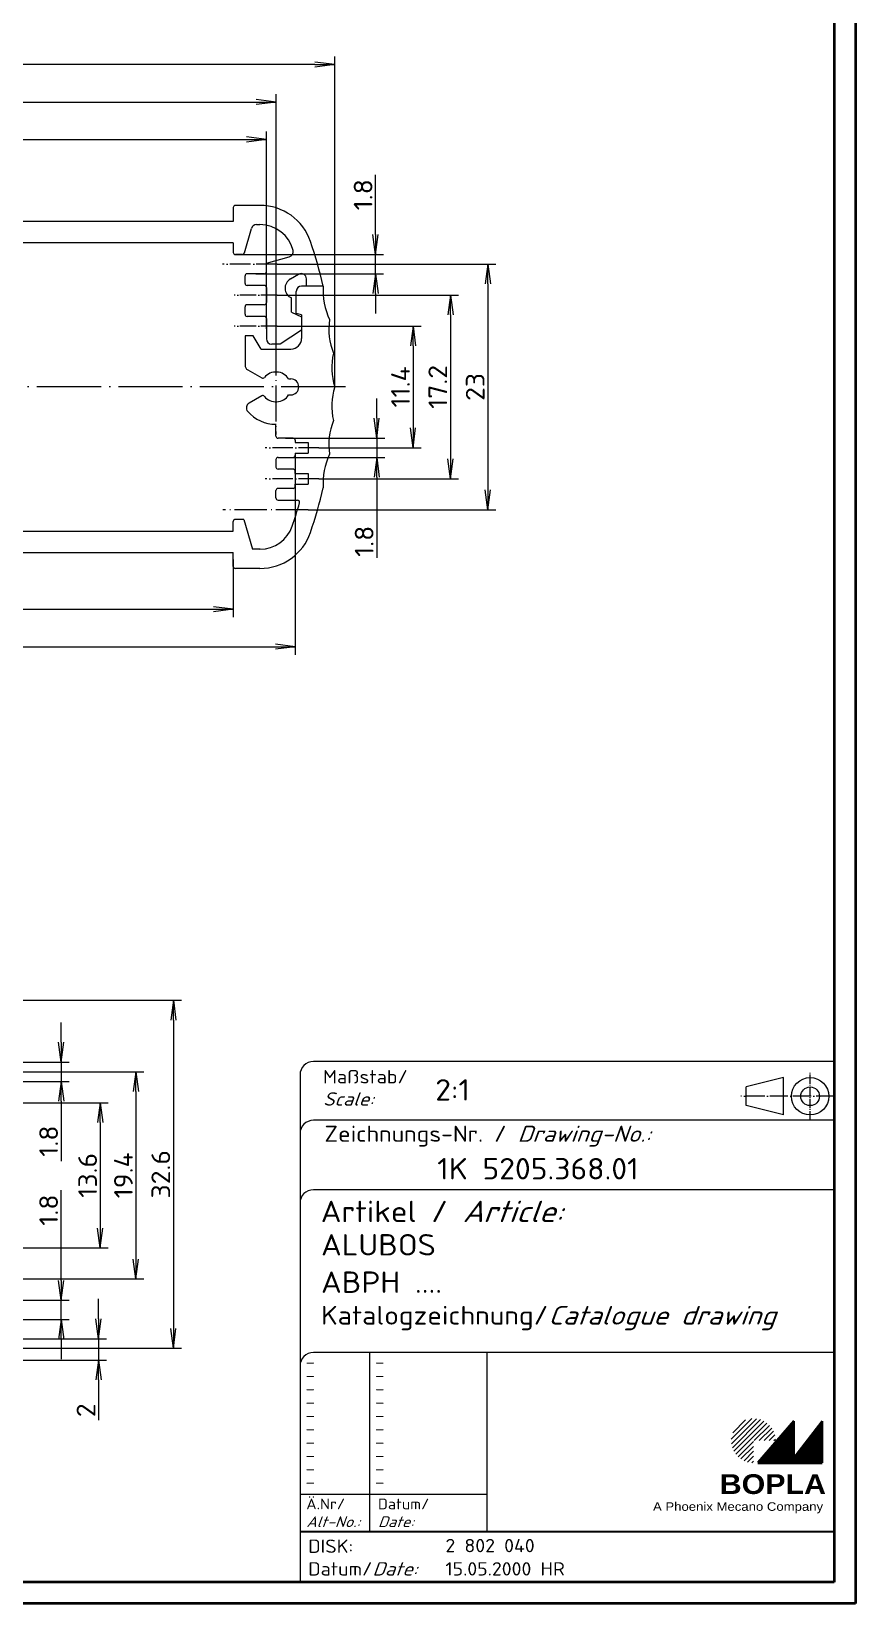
# Model space of a CAD drawing. Extents: x 1 to 840, y 1 to 593.
# Drawn here: x 685.7 to 840, y 1 to 295.4 of the extents above; entities that cross this region are included whole.
import ezdxf

# ---------------------------------------------------------------- set-up
doc = ezdxf.new("R2010")
doc.units = 0
doc.header["$LTSCALE"] = 0.5
doc.header["$MEASUREMENT"] = 0
doc.linetypes.add('ACAD_ISO04W100', pattern=[30.5, 24, -3, 0.5, -3])
doc.layers.get('0').update_dxf_attribs({"linetype": 'CONTINUOUS'})
doc.styles.get("Standard").update_dxf_attribs({"font": 'ISOCP.shx', "width": 1.2})
doc.dimstyles.new('PHOENIX', dxfattribs={"dimtxt": 3.5, "dimasz": 3.72, "dimexe": 1.5, "dimexo": 0, "dimgap": 0.7, "dimtad": 1, "dimdsep": 46, "dimtxsty": 'STANDARD', "dimblk1": '_OPEN15', "dimblk2": '_OPEN15', "dimsah": 1, "dimcen": 0, "dimclrd": 1, "dimclre": 1, "dimclrt": 5, "dimadec": 0, "dimazin": 0, "dimtfac": 0.666667, "dimtmove": 0, "dimatfit": 0, "dimldrblk": '_OPEN15', "dimfxl": 1, "dimtolj": 1, "dimarcsym": 0})

# ---------------------------------------------------------------- blocks, each defined once
blk = doc.blocks.new('_OPEN15', base_point=(1, 0))
at = {"color": 0, "linetype": 'ByBlock'}
for p, q in [((1, 0), (0, 0.132)), ((0, 0), (1, 0)), ((1, 0), (0, -0.132))]:
    blk.add_line(p, q, dxfattribs=at)
blk = doc.blocks.new('*D9')
at = {"color": 1, "linetype": 'Continuous', "lineweight": -2}
for p, q in [((466.5, 228.85), (466.5, 290.7)), ((738.78, 289.2), (470.22, 289.2)), ((742.5, 228.85), (742.5, 290.7))]:
    blk.add_line(p, q, dxfattribs=at)
at = {"color": 1, "linetype": 'Continuous', "lineweight": -2, "xscale": 3.72, "yscale": 3.72, "zscale": 3.72, "rotation": 180}
blk.add_blockref('_OPEN15', (466.5, 289.2), dxfattribs=at)
at = {"color": 1, "linetype": 'Continuous', "lineweight": -2, "xscale": 3.72, "yscale": 3.72, "zscale": 3.72}
blk.add_blockref('_OPEN15', (742.5, 289.2), dxfattribs=at)
at = {"color": 5, "linetype": 'Continuous', "insert": (604.5, 291.55), "char_height": 3.5, "attachment_point": 5}
blk.add_mtext('\\A1;138', dxfattribs=at)
blk = doc.blocks.new('*D10')
at = {"color": 1, "linetype": 'Continuous', "lineweight": -2}
for p, q in [((479.3, 239.75), (479.3, 276.7)), ((483.02, 275.2), (725.98, 275.2)), ((729.7, 239.75), (729.7, 276.7))]:
    blk.add_line(p, q, dxfattribs=at)
at = {"color": 1, "linetype": 'Continuous', "lineweight": -2, "xscale": 3.72, "yscale": 3.72, "zscale": 3.72, "rotation": 180}
blk.add_blockref('_OPEN15', (479.3, 275.2), dxfattribs=at)
at = {"color": 1, "linetype": 'Continuous', "lineweight": -2, "xscale": 3.72, "yscale": 3.72, "zscale": 3.72}
blk.add_blockref('_OPEN15', (729.7, 275.2), dxfattribs=at)
at = {"color": 5, "linetype": 'Continuous', "insert": (604.5, 277.55), "char_height": 3.5, "attachment_point": 5}
blk.add_mtext('\\A1;125.2', dxfattribs=at)
blk = doc.blocks.new('*D11')
at = {"color": 1, "linetype": 'Continuous', "lineweight": -2}
for p, q in [((477.5, 237.75), (477.5, 283.7)), ((731.5, 237.75), (731.5, 283.7)), ((481.22, 282.2), (727.78, 282.2))]:
    blk.add_line(p, q, dxfattribs=at)
at = {"color": 1, "linetype": 'Continuous', "lineweight": -2, "xscale": 3.72, "yscale": 3.72, "zscale": 3.72, "rotation": 180}
blk.add_blockref('_OPEN15', (477.5, 282.2), dxfattribs=at)
at = {"color": 1, "linetype": 'Continuous', "lineweight": -2, "xscale": 3.72, "yscale": 3.72, "zscale": 3.72}
blk.add_blockref('_OPEN15', (731.5, 282.2), dxfattribs=at)
at = {"color": 5, "linetype": 'Continuous', "insert": (604.5, 284.55), "char_height": 3.5, "attachment_point": 5}
blk.add_mtext('\\A1;127', dxfattribs=at)
blk = doc.blocks.new('*D12')
at = {"color": 1, "linetype": 'Continuous', "lineweight": -2}
for p, q in [((485.5, 195.25), (485.5, 185.7)), ((723.5, 196.55), (723.5, 185.7)), ((489.22, 187.2), (719.78, 187.2))]:
    blk.add_line(p, q, dxfattribs=at)
at = {"color": 1, "linetype": 'Continuous', "lineweight": -2, "xscale": 3.72, "yscale": 3.72, "zscale": 3.72, "rotation": 180}
blk.add_blockref('_OPEN15', (485.5, 187.2), dxfattribs=at)
at = {"color": 1, "linetype": 'Continuous', "lineweight": -2, "xscale": 3.72, "yscale": 3.72, "zscale": 3.72}
blk.add_blockref('_OPEN15', (723.5, 187.2), dxfattribs=at)
at = {"color": 5, "linetype": 'Continuous', "insert": (604.5, 189.55), "char_height": 3.5, "attachment_point": 5}
blk.add_mtext('\\A1;119', dxfattribs=at)
blk = doc.blocks.new('*D13')
at = {"color": 1, "linetype": 'Continuous', "lineweight": -2}
for p, q in [((473.9, 216.45), (473.9, 178.7)), ((735.1, 216.45), (735.1, 178.7)), ((477.62, 180.2), (731.38, 180.2))]:
    blk.add_line(p, q, dxfattribs=at)
at = {"color": 1, "linetype": 'Continuous', "lineweight": -2, "xscale": 3.72, "yscale": 3.72, "zscale": 3.72, "rotation": 180}
blk.add_blockref('_OPEN15', (473.9, 180.2), dxfattribs=at)
at = {"color": 1, "linetype": 'Continuous', "lineweight": -2, "xscale": 3.72, "yscale": 3.72, "zscale": 3.72}
blk.add_blockref('_OPEN15', (735.1, 180.2), dxfattribs=at)
at = {"color": 5, "linetype": 'Continuous', "insert": (604.5, 182.55), "char_height": 3.5, "attachment_point": 5}
blk.add_mtext('\\A1;130.6', dxfattribs=at)
blk = doc.blocks.new('*D14')
at = {"color": 1, "linetype": 'Continuous', "lineweight": -2}
for p, q in [((731.7, 251.85), (772.65, 251.85)), ((771.15, 248.13), (771.15, 209.57)), ((737.54, 205.85), (772.65, 205.85))]:
    blk.add_line(p, q, dxfattribs=at)
at = {"color": 1, "linetype": 'Continuous', "lineweight": -2, "xscale": 3.72, "yscale": 3.72, "zscale": 3.72}
for p, rotation in [((771.15, 251.85), 90), ((771.15, 205.85), 270)]:
    blk.add_blockref('_OPEN15', p, dxfattribs=dict(at, rotation=rotation))
at = {"color": 5, "linetype": 'Continuous', "insert": (768.79, 228.85), "char_height": 3.5, "attachment_point": 5, "rotation": 90}
blk.add_mtext('\\A1;23', dxfattribs=at)
blk = doc.blocks.new('*D15')
at = {"color": 1, "linetype": 'Continuous', "lineweight": -2}
for p, q in [((731.7, 246.05), (765.65, 246.05)), ((764.15, 242.33), (764.15, 215.37)), ((739.5, 211.65), (765.65, 211.65))]:
    blk.add_line(p, q, dxfattribs=at)
at = {"color": 1, "linetype": 'Continuous', "lineweight": -2, "xscale": 3.72, "yscale": 3.72, "zscale": 3.72}
for p, rotation in [((764.15, 246.05), 90), ((764.15, 211.65), 270)]:
    blk.add_blockref('_OPEN15', p, dxfattribs=dict(at, rotation=rotation))
at = {"color": 5, "linetype": 'Continuous', "insert": (761.79, 228.85), "char_height": 3.5, "attachment_point": 5, "rotation": 90}
blk.add_mtext('\\A1;17.2', dxfattribs=at)
blk = doc.blocks.new('*D16')
at = {"color": 1, "linetype": 'Continuous', "lineweight": -2}
for p, q in [((731.7, 240.25), (758.65, 240.25)), ((757.15, 236.53), (757.15, 221.17)), ((739.5, 217.45), (758.65, 217.45))]:
    blk.add_line(p, q, dxfattribs=at)
at = {"color": 1, "linetype": 'Continuous', "lineweight": -2, "xscale": 3.72, "yscale": 3.72, "zscale": 3.72}
for p, rotation in [((757.15, 240.25), 90), ((757.15, 217.45), 270)]:
    blk.add_blockref('_OPEN15', p, dxfattribs=dict(at, rotation=rotation))
at = {"color": 5, "linetype": 'Continuous', "insert": (754.8, 228.85), "char_height": 3.5, "attachment_point": 5, "rotation": 90}
blk.add_mtext('\\A1;11.4', dxfattribs=at)
blk = doc.blocks.new('*D17')
at = {"color": 1, "linetype": 'Continuous', "lineweight": -2}
for p, q in [((750.15, 257.37), (750.15, 268.59)), ((723.9, 253.65), (751.65, 253.65)), ((750.15, 250.05), (750.15, 253.65)), ((727.7, 250.05), (751.65, 250.05)), ((750.15, 246.33), (750.15, 242.61))]:
    blk.add_line(p, q, dxfattribs=at)
at = {"color": 1, "linetype": 'Continuous', "lineweight": -2, "xscale": 3.72, "yscale": 3.72, "zscale": 3.72}
for p, rotation in [((750.15, 253.65), 270), ((750.15, 250.05), 90)]:
    blk.add_blockref('_OPEN15', p, dxfattribs=dict(at, rotation=rotation))
at = {"color": 5, "linetype": 'Continuous', "insert": (747.8, 264.84), "char_height": 3.5, "attachment_point": 5, "rotation": 90}
blk.add_mtext('\\A1;1.8', dxfattribs=at)
blk = doc.blocks.new('*D18')
at = {"color": 1, "linetype": 'Continuous', "lineweight": -2}
for p, q in [((750.35, 222.97), (750.35, 226.69)), ((733.3, 219.25), (751.85, 219.25)), ((750.35, 219.25), (750.35, 215.65)), ((733.3, 215.65), (751.85, 215.65)), ((750.35, 211.93), (750.35, 196.82))]:
    blk.add_line(p, q, dxfattribs=at)
at = {"color": 1, "linetype": 'Continuous', "lineweight": -2, "xscale": 3.72, "yscale": 3.72, "zscale": 3.72}
for p, rotation in [((750.35, 219.25), 270), ((750.35, 215.65), 90)]:
    blk.add_blockref('_OPEN15', p, dxfattribs=dict(at, rotation=rotation))
at = {"color": 5, "linetype": 'Continuous', "insert": (748, 199.94), "char_height": 3.5, "attachment_point": 5, "rotation": 90}
blk.add_mtext('\\A1;1.8', dxfattribs=at)
blk = doc.blocks.new('*D41')
at = {"color": 1, "linetype": 'Continuous', "lineweight": -2}
for p, q in [((671.68, 114), (713.78, 114)), ((712.28, 110.28), (712.28, 52.52)), ((673.78, 48.8), (713.78, 48.8))]:
    blk.add_line(p, q, dxfattribs=at)
at = {"color": 1, "linetype": 'Continuous', "lineweight": -2, "xscale": 3.72, "yscale": 3.72, "zscale": 3.72}
for p, rotation in [((712.28, 114), 90), ((712.28, 48.8), 270)]:
    blk.add_blockref('_OPEN15', p, dxfattribs=dict(at, rotation=rotation))
at = {"color": 5, "linetype": 'Continuous', "insert": (709.93, 81.4), "char_height": 3.5, "attachment_point": 5, "rotation": 90}
blk.add_mtext('\\A1;32.6', dxfattribs=at)
blk = doc.blocks.new('*D42')
at = {"color": 1, "linetype": 'Continuous', "lineweight": -2}
for p, q in [((679.28, 94.8), (700.08, 94.8)), ((698.58, 91.08), (698.58, 71.32)), ((679.28, 67.6), (700.08, 67.6))]:
    blk.add_line(p, q, dxfattribs=at)
at = {"color": 1, "linetype": 'Continuous', "lineweight": -2, "xscale": 3.72, "yscale": 3.72, "zscale": 3.72}
for p, rotation in [((698.58, 94.8), 90), ((698.58, 67.6), 270)]:
    blk.add_blockref('_OPEN15', p, dxfattribs=dict(at, rotation=rotation))
at = {"color": 5, "linetype": 'Continuous', "insert": (696.23, 81.2), "char_height": 3.5, "attachment_point": 5, "rotation": 90}
blk.add_mtext('\\A1;13.6', dxfattribs=at)
blk = doc.blocks.new('*D43')
at = {"color": 1, "linetype": 'Continuous', "lineweight": -2}
for p, q in [((671.68, 100.6), (706.78, 100.6)), ((705.28, 96.88), (705.28, 65.52)), ((676.28, 61.8), (706.78, 61.8))]:
    blk.add_line(p, q, dxfattribs=at)
at = {"color": 1, "linetype": 'Continuous', "lineweight": -2, "xscale": 3.72, "yscale": 3.72, "zscale": 3.72}
for p, rotation in [((705.28, 100.6), 90), ((705.28, 61.8), 270)]:
    blk.add_blockref('_OPEN15', p, dxfattribs=dict(at, rotation=rotation))
at = {"color": 5, "linetype": 'Continuous', "insert": (702.93, 81.2), "char_height": 3.5, "attachment_point": 5, "rotation": 90}
blk.add_mtext('\\A1;19.4', dxfattribs=at)
blk = doc.blocks.new('*D45')
at = {"color": 1, "linetype": 'Continuous', "lineweight": -2}
for p, q in [((698.28, 54.32), (698.28, 58.04)), ((669.28, 50.6), (699.78, 50.6)), ((698.28, 50.6), (698.28, 46.6)), ((670.88, 46.6), (699.78, 46.6)), ((698.28, 42.88), (698.28, 35.32))]:
    blk.add_line(p, q, dxfattribs=at)
at = {"color": 1, "linetype": 'Continuous', "lineweight": -2, "xscale": 3.72, "yscale": 3.72, "zscale": 3.72}
for p, rotation in [((698.28, 50.6), 270), ((698.28, 46.6), 90)]:
    blk.add_blockref('_OPEN15', p, dxfattribs=dict(at, rotation=rotation))
at = {"color": 5, "linetype": 'Continuous', "insert": (695.93, 37.2), "char_height": 3.5, "attachment_point": 5, "rotation": 90}
blk.add_mtext('\\A1;2', dxfattribs=at)
blk = doc.blocks.new('*D46')
at = {"color": 1, "linetype": 'Continuous', "lineweight": -2}
for p, q in [((691.28, 106.12), (691.28, 109.84)), ((667.68, 102.4), (692.78, 102.4)), ((691.28, 102.4), (691.28, 98.8)), ((668.68, 98.8), (692.78, 98.8)), ((691.28, 95.08), (691.28, 83.86))]:
    blk.add_line(p, q, dxfattribs=at)
at = {"color": 1, "linetype": 'Continuous', "lineweight": -2, "xscale": 3.72, "yscale": 3.72, "zscale": 3.72}
for p, rotation in [((691.28, 102.4), 270), ((691.28, 98.8), 90)]:
    blk.add_blockref('_OPEN15', p, dxfattribs=dict(at, rotation=rotation))
at = {"color": 5, "linetype": 'Continuous', "insert": (688.93, 87.61), "char_height": 3.5, "attachment_point": 5, "rotation": 90}
blk.add_mtext('\\A1;1.8', dxfattribs=at)
blk = doc.blocks.new('*D47')
at = {"color": 1, "linetype": 'Continuous', "lineweight": -2}
for p, q in [((691.28, 61.52), (691.28, 78.44)), ((671.78, 57.8), (692.78, 57.8)), ((691.28, 54.2), (691.28, 57.8)), ((673.88, 54.2), (692.78, 54.2)), ((691.28, 50.48), (691.28, 46.76))]:
    blk.add_line(p, q, dxfattribs=at)
at = {"color": 1, "linetype": 'Continuous', "lineweight": -2, "xscale": 3.72, "yscale": 3.72, "zscale": 3.72}
for p, rotation in [((691.28, 57.8), 270), ((691.28, 54.2), 90)]:
    blk.add_blockref('_OPEN15', p, dxfattribs=dict(at, rotation=rotation))
at = {"color": 5, "linetype": 'Continuous', "insert": (688.93, 74.69), "char_height": 3.5, "attachment_point": 5, "rotation": 90}
blk.add_mtext('\\A1;1.8', dxfattribs=at)

msp = doc.modelspace()

# ---------------------------------------------------------------- hatches: boundary and pattern name
at = {"linetype": 'Continuous', "lineweight": 25}
h = msp.add_hatch(dxfattribs=at)
h.set_pattern_fill('_U', color=1, scale=0.65, angle=45, style=0, pattern_type=0)
h.set_pattern_definition([(45, (421, -32.08885), (-0.4596194, 0.4596194), [])])
edge = h.paths.add_edge_path(flags=0)
edge.add_line((820.8835, 27.3645), (820.8835, 31.5145))
edge.add_line((820.8835, 31.5145), (825.0335, 31.5145))
edge.add_arc((820.8835, 31.5145), 4.15, 0, 270)
h = msp.add_hatch(dxfattribs=at)
h.set_pattern_fill('_U', color=1, scale=0.1, angle=45, style=0, pattern_type=0)
h.set_pattern_definition([(45, (421, -32.08885), (-0.070710678, 0.070710678), [])])
h.paths.add_polyline_path([(828.4335, 35.1645), (821.7335, 27.3645), (833.7335, 27.3645), (833.7335, 35.1645), (828.4335, 28.2645)], flags=0)

# ---------------------------------------------------------------- linework, layer by layer
at = {"color": 1, "linetype": 'Continuous', "lineweight": 50}
for p, q in [((840, 593), (840, 1)), ((840, 1), (1, 1))]:
    msp.add_line(p, q, dxfattribs=at)
at = {"color": 3, "linetype": 'Continuous', "lineweight": 50}
for p, q in [((836, 589), (836, 5)), ((836, 5), (20, 5))]:
    msp.add_line(p, q, dxfattribs=at)
at = {"color": 7, "linetype": 'Continuous'}
for p, q in [((723.4955, 262.4471), (723.4955, 259.8471)), ((728.4955, 262.8471), (723.8955, 262.8471)), ((723.4955, 259.8471), (485.4955, 259.8471)), ((727.8498, 259.2471), (728.4955, 259.2471)), ((725.5784, 253.9372), (726.8883, 258.5218)), ((723.4955, 255.8471), (485.4955, 255.8471)), ((723.4955, 255.8471), (723.4955, 254.0471)), ((725.1938, 253.6471), (723.8955, 253.6471)), ((729.6955, 252.0471), (733.9913, 253.1982)), ((729.6955, 250.4471), (729.6955, 252.0471)), ((725.6955, 248.2471), (725.6955, 249.6471)), ((729.2955, 250.0471), (726.0955, 250.0471)), ((729.2955, 247.8471), (726.0955, 247.8471)), ((729.6955, 247.4471), (729.6955, 244.6471)), ((734.1955, 249.0792), (735.6955, 249.9452)), ((740.3417, 247.7471), (736.2955, 247.7471)), ((737.1955, 247.7471), (737.1955, 249.0792)), ((740.3417, 247.7471), (737.1955, 247.7471)), ((734.3955, 242.8562), (734.3955, 245.5141)), ((735.2955, 242.6151), (735.2955, 246.7471)), ((725.6955, 242.4471), (725.6955, 243.8471)), ((729.2955, 244.2471), (726.0955, 244.2471)), ((729.2955, 242.0471), (726.0955, 242.0471)), ((729.6955, 241.6471), (729.6955, 237.8471)), ((734.3955, 242.8562), (736.2955, 241.9702)), ((736.2955, 242.3471), (735.2955, 242.6151)), ((736.2955, 242.3471), (736.2955, 237.9471)), ((736.2955, 241.9702), (736.2955, 239.4471)), ((736.2955, 239.4471), (732.2955, 236.8471)), ((727.2522, 238.4471), (725.6955, 238.4471)), ((725.6955, 238.4471), (725.6955, 232.9081)), ((728.6955, 235.9471), (727.2522, 238.4471)), ((728.6955, 235.9471), (734.2955, 235.9471)), ((732.2955, 236.8471), (730.6955, 236.8471)), ((726.1955, 232.042), (728.8191, 230.5273)), ((733.8599, 230.3471), (734.2599, 230.3471)), ((728.8191, 227.1669), (726.4486, 225.7983)), ((733.8599, 227.3471), (734.2599, 227.3471)), ((731.4955, 219.6471), (731.4955, 221.9471)), ((734.6955, 219.2471), (731.8955, 219.2471)), ((735.0955, 218.8471), (735.0955, 218.4471)), ((735.0955, 218.4471), (737.4955, 218.4471)), ((737.4955, 218.4471), (737.4955, 216.4471)), ((731.4955, 215.2471), (731.4955, 213.8471)), ((731.8955, 215.6471), (734.6955, 215.6471)), ((735.0955, 216.4471), (735.0955, 216.0471)), ((735.0955, 216.4471), (737.4955, 216.4471)), ((734.6955, 213.4471), (731.8955, 213.4471)), ((735.0955, 212.6471), (735.0955, 213.0471)), ((735.0955, 212.6471), (737.4955, 212.6471)), ((737.4955, 212.6471), (737.4955, 210.6471)), ((731.4955, 208.0471), (731.4955, 209.4471)), ((734.6955, 209.8471), (731.8955, 209.8471)), ((735.0955, 210.2471), (735.0955, 210.6471)), ((735.0955, 210.6471), (737.4955, 210.6471)), ((731.8955, 207.6471), (735.5244, 207.6471)), ((723.4955, 201.8471), (723.4955, 203.6471)), ((725.4955, 204.0471), (723.8955, 204.0471)), ((725.4955, 204.0471), (727.0955, 198.4471)), ((485.4955, 201.8471), (723.4955, 201.8471)), ((485.4955, 197.8471), (723.4955, 197.8471)), ((723.4955, 195.2471), (723.4955, 197.8471)), ((728.5342, 198.4472), (727.0955, 198.4474)), ((728.4955, 194.8471), (723.8955, 194.8471))]:
    msp.add_line(p, q, dxfattribs=at)
at = {"color": 1, "linetype": 'ACAD_ISO04W100', "ltscale": 0.32381}
msp.add_line((731.6955, 251.8471), (721.4955, 251.8471), dxfattribs=at)
at = {"color": 1, "linetype": 'ACAD_ISO04W100', "ltscale": 0.253968}
for p, q in [((731.6955, 246.0471), (723.6955, 246.0471)), ((731.6955, 240.2471), (723.6955, 240.2471))]:
    msp.add_line(p, q, dxfattribs=at)
at = {"color": 1, "linetype": 'ACAD_ISO04W100', "ltscale": 0.565079}
msp.add_line((731.4955, 237.7471), (731.4955, 219.9471), dxfattribs=at)
at = {"color": 1, "linetype": 'ACAD_ISO04W100'}
msp.add_line((744.4955, 228.8471), (464.4955, 228.8471), dxfattribs=at)
at = {"color": 1, "linetype": 'ACAD_ISO04W100', "ltscale": 0.31746}
for p, q in [((739.4955, 217.4471), (729.4955, 217.4471)), ((739.4955, 211.6471), (729.4955, 211.6471))]:
    msp.add_line(p, q, dxfattribs=at)
at = {"color": 1, "linetype": 'ACAD_ISO04W100', "ltscale": 0.506917}
msp.add_line((737.5355, 205.8471), (721.5676, 205.8471), dxfattribs=at)
at = {"color": 5, "linetype": 'Continuous'}
for p, q in [((836, 102.5), (738.5, 102.5)), ((736, 100), (736, 5)), ((826.5, 99.5), (819.5, 97.75)), ((819.5, 94.25), (819.5, 97.75)), ((826.5, 92.5), (826.5, 99.5)), ((826.5, 92.5), (819.5, 94.25)), ((836, 91.5), (738.5, 91.5)), ((836, 78.5), (738.5, 78.5)), ((836, 48), (738.5, 48)), ((771, 48), (771, 14.5))]:
    msp.add_line(p, q, dxfattribs=at)
at = {"color": 1, "linetype": 'ACAD_ISO04W100', "ltscale": 0.145161}
msp.add_line((831.5, 91.5), (831.5, 100.5), dxfattribs=at)
at = {"color": 1, "linetype": 'ACAD_ISO04W100', "ltscale": 0.282258}
msp.add_line((836, 96), (818.5, 96), dxfattribs=at)
at = {"color": 1, "linetype": 'Continuous'}
for p, q in [((749, 48), (749, 14.5)), ((736, 21.5), (771, 21.5))]:
    msp.add_line(p, q, dxfattribs=at)
at = {"color": 7, "linetype": 'Continuous', "lineweight": 50}
for p, q in [((828.4335, 35.1645), (821.7335, 27.3645)), ((828.4335, 28.2645), (828.4335, 35.1645)), ((833.7335, 35.1645), (828.4335, 28.2645)), ((833.7335, 27.3645), (833.7335, 35.1645)), ((821.7335, 27.3645), (833.7335, 27.3645))]:
    msp.add_line(p, q, dxfattribs=at)
at = {"color": 5, "linetype": 'Continuous', "lineweight": 35}
msp.add_line((736, 14.5), (836, 14.5), dxfattribs=at)
at = {"color": 5, "linetype": 'Continuous'}
for radius in [3.5, 1.75]:
    msp.add_circle((831.5, 96), radius, dxfattribs=at)
at = {"color": 7, "linetype": 'Continuous'}
for centre, radius, start, end in [((723.8955, 262.4471), 0.4, 90, 180), ((728.4955, 252.8471), 10, 18.924644, 90), ((727.8498, 258.2471), 1, 90, 164.054604), ((728.4955, 252.8471), 6.4, 14.115875, 90), ((723.8955, 254.0471), 0.4, 180, 270), ((725.1938, 254.0471), 0.4, 270, 344.054604), ((733.7325, 254.1641), 1, 285, 14.115875), ((658.4955, 228.8471), 84, 13.002878, 18.924644), ((729.2955, 250.4471), 0.4, 270, 0), ((726.0955, 249.6471), 0.4, 90, 180), ((726.0955, 248.2471), 0.4, 180, 270), ((729.2955, 247.4471), 0.4, 0, 90), ((735.1955, 247.3471), 2, 120, 246.421822), ((736.2955, 246.7471), 1, 90, 180), ((736.1955, 249.0792), 1, 0, 120), ((752.3016, 246.7669), 12, 175.314407, 206.315398), ((729.2955, 244.6471), 0.4, 270, 0), ((726.0955, 243.8471), 0.4, 90, 180), ((726.0955, 242.4471), 0.4, 180, 270), ((729.2955, 241.6471), 0.4, 0, 90), ((753.4022, 239.6001), 12, 171.145871, 201.782278), ((730.6955, 237.8471), 1, 180, 270), ((734.2955, 237.9471), 2, 270, 0), ((726.6955, 232.9081), 1, 180, 240), ((753.9477, 232.4316), 12, 166.921169, 197.380053), ((729.0191, 230.8737), 0.4, 240, 320.704593), ((731.4955, 228.8471), 2.8, 32.392365, 140.704593), ((734.2599, 228.8471), 1.5, 270, 90), ((729.0191, 226.8205), 0.4, 39.295407, 120), ((731.4955, 228.8471), 2.8, 219.295407, 327.607635), ((753.9477, 225.2626), 12, 162.619947, 193.078831), ((726.9486, 224.9323), 1, 120, 220.727984), ((731.4955, 228.8471), 7, 220.727984, 270), ((753.4022, 218.0942), 12, 158.217722, 188.854129), ((731.8955, 219.6471), 0.4, 180, 270), ((734.6955, 218.8471), 0.4, 0, 90), ((731.8955, 215.2471), 0.4, 90, 180), ((734.6955, 216.0471), 0.4, 270, 0), ((752.3016, 210.9274), 12, 153.684602, 184.685593), ((731.8955, 213.8471), 0.4, 180, 270), ((734.6955, 213.0471), 0.4, 0, 90), ((731.8955, 209.4471), 0.4, 90, 180), ((734.6955, 210.2471), 0.4, 270, 0), ((658.4955, 228.8471), 84, 341.075356, 346.997122), ((731.8955, 208.0471), 0.4, 180, 270), ((658.4955, 228.8471), 80.4, 341.075356, 344.335733), ((735.5244, 207.2471), 0.4, 344.335733, 90), ((723.8955, 203.6471), 0.4, 90, 180), ((728.4955, 204.8471), 6.4, 270, 341.075356), ((728.4955, 204.8471), 10, 270, 341.075356), ((723.8955, 195.2471), 0.4, 180, 270)]:
    msp.add_arc(centre, radius, start, end, dxfattribs=at)
at = {"color": 5, "linetype": 'Continuous'}
for centre in [(738.5, 100), (738.5, 89), (738.5, 76), (738.5, 45.5)]:
    msp.add_arc(centre, 2.5, 90, 180, dxfattribs=at)

# ---------------------------------------------------------------- texts
at = {"color": 1, "linetype": 'Continuous', "width": 1.5}
for p in [(737, 45.25), (750, 45.25), (737, 42.75), (750, 42.75), (737, 40.25), (737, 37.75), (750, 40.25), (750, 37.75), (737, 35.25), (750, 35.25), (737, 32.75), (750, 32.75), (737, 30.25), (750, 30.25), (737, 27.75), (750, 27.75), (737, 25.25), (737, 22.75), (750, 25.25), (750, 22.75)]:
    msp.add_text('-', height=2, dxfattribs=at).set_placement(p)
at = {"color": 5, "linetype": 'Continuous', "lineweight": 35, "attachment_point": 7}
for s, insert, char_height in [('{\\C1;Maßstab/\\P\\Q20;Scale:}', (740.2943, 94.2467), 2.5), ('{\\C7;2:1}', (761.3075, 95.1988), 4), ('Zeichnungs-Nr. / {\\Q20;Drawing-No.:}', (740.5702, 86.5785), 3), ('{\\C7;1K 5205.368.01}', (761.6811, 80.4363), 4), ('{\\C7;Artikel / \\Q20;Article:}', (739.8801, 72.429), 4), ('{\\C7;ALUBOS}', (739.9305, 66.1809), 4), ('{\\C7;ABPH ....}', (739.9305, 59.1809), 4), ('{\\C7;Katalogzeichnung/\\Q20;Catalogue drawing}', (739.9305, 52.1809), 3.5), ('{\\C1;Ä.Nr/\\P\\Q20;Alt-No.:}', (737.1678, 15.323), 2), ('{\\C1;Datum/\\P\\Q20;Date:}', (750.5918, 15.323), 2), ('DISK:', (737.529, 10.4948), 2.5), ('2 802 040', (763.2179, 10.6059), 2.5), ('Datum/{\\Q20;Date:}', (737.529, 6.2489), 2.5), ('15.05.2000 HR', (763.2179, 6.2489), 2.5)]:
    msp.add_mtext(s, dxfattribs=dict(at, insert=insert, char_height=char_height))
at = {"color": 7, "linetype": 'Continuous', "lineweight": 50, "insert": (814.5659, 21.4652), "char_height": 3.7, "attachment_point": 7, "line_spacing_factor": 1.135135}
msp.add_mtext('{\\fArial|b1|i0|c0|p34;\\W1.1;BOPLA}', dxfattribs=at)
at = {"color": 7, "linetype": 'Continuous', "lineweight": 50, "insert": (802.0842, 17.8835), "char_height": 1.6, "attachment_point": 7}
msp.add_mtext('{\\fArial|b0|i0|c0|p34;\\W1.1;\\C1;A Phoenix Mecano Company}', dxfattribs=at)

# ---------------------------------------------------------------- dimensions: what is measured, and where the dimension line sits
at = {"color": 1, "linetype": 'Continuous'}
for base, p1, p2, picture, middle in [((466.4955, 289.1971), (742.4955, 228.8471), (466.4955, 228.8471), '*D9', (604.4955, 289.1971)), ((731.4955, 282.1975), (477.4955, 237.7471), (731.4955, 237.7471), '*D11', (604.4955, 282.1975)), ((729.6955, 275.1975), (479.2955, 239.7471), (729.6955, 239.7471), '*D10', (604.4955, 275.1975)), ((735.0955, 180.1971), (473.8955, 216.4471), (735.0955, 216.4471), '*D13', (604.4955, 180.1971)), ((723.4955, 187.1971), (485.4955, 195.2471), (723.4955, 196.5471), '*D12', (604.4955, 187.1971))]:
    dim = msp.add_linear_dim(base=base, p1=p1, p2=p2, dimstyle='PHOENIX', override={"dimgap": 0.6, "dimdec": 3, "dimlfac": 0.5, "dimtdec": 3}, dxfattribs=at)
    dim.commit()
    dim.dimension.update_dxf_attribs({"geometry": picture, "text_midpoint": middle, "dimtype": 160})
for base, p1, p2, picture, middle in [((750.1455, 253.6471), (727.6955, 250.0471), (723.8955, 253.6471), '*D17', (750.1455, 264.8371)), ((764.1452, 211.6471), (731.6955, 246.0471), (739.4955, 211.6471), '*D15', (764.1452, 228.8471)), ((757.1455, 217.4471), (731.6955, 240.2471), (739.4955, 217.4471), '*D16', (757.1455, 228.8471)), ((750.3527, 215.6471), (733.2955, 219.2471), (733.2955, 215.6471), '*D18', (750.3527, 199.9423))]:
    dim = msp.add_linear_dim(base=base, p1=p1, p2=p2, angle=90, dimstyle='PHOENIX', override={"dimgap": 0.6, "dimdec": 3, "dimlfac": 0.5, "dimtdec": 3}, dxfattribs=at)
    dim.commit()
    dim.dimension.update_dxf_attribs({"geometry": picture, "text_midpoint": middle, "dimtype": 160})
dim = msp.add_linear_dim(base=(771.1452, 205.8471), p1=(731.6955, 251.8471), p2=(737.5355, 205.8471), angle=90, dimstyle='PHOENIX', override={"dimgap": 0.6, "dimdec": 3, "dimlfac": 0.5, "dimtdec": 3}, dxfattribs=at)
dim.commit()
dim.dimension.update_dxf_attribs({"geometry": '*D14', "text_midpoint": (768.7948, 228.8471)})
at = {"color": 3, "linetype": 'Continuous'}
for base, p1, p2, picture, middle in [((712.2789, 48.8041), (671.6789, 114.0041), (673.7789, 48.8041), '*D41', (709.9286, 81.4041)), ((698.5833, 67.6041), (679.2789, 94.8041), (679.2789, 67.6041), '*D42', (696.2333, 81.2041))]:
    dim = msp.add_linear_dim(base=base, p1=p1, p2=p2, angle=90, dimstyle='PHOENIX', override={"dimgap": 0.6, "dimdec": 3, "dimlfac": 0.5, "dimtdec": 3}, dxfattribs=at)
    dim.commit()
    dim.dimension.update_dxf_attribs({"geometry": picture, "text_midpoint": middle})
at = {"color": 7, "linetype": 'Continuous'}
for base, p1, p2, picture, middle in [((691.2789, 98.8041), (667.6789, 102.4041), (668.6789, 98.8041), '*D46', (691.2789, 87.6141)), ((691.2789, 57.8041), (673.8789, 54.2041), (671.7789, 57.8041), '*D47', (691.2789, 74.6857)), ((698.2789, 46.6041), (669.2789, 50.6041), (670.8789, 46.6041), '*D45', (698.2789, 37.1973))]:
    dim = msp.add_linear_dim(base=base, p1=p1, p2=p2, angle=90, dimstyle='PHOENIX', override={"dimgap": 0.6, "dimdec": 3, "dimlfac": 0.5, "dimtdec": 3}, dxfattribs=at)
    dim.commit()
    dim.dimension.update_dxf_attribs({"geometry": picture, "text_midpoint": middle, "dimtype": 160})
dim = msp.add_linear_dim(base=(705.2789, 61.8041), p1=(671.6789, 100.6041), p2=(676.2789, 61.8041), angle=90, dimstyle='PHOENIX', override={"dimgap": 0.6, "dimdec": 3, "dimlfac": 0.5, "dimtdec": 3}, dxfattribs=at)
dim.commit()
dim.dimension.update_dxf_attribs({"geometry": '*D43', "text_midpoint": (702.9289, 81.2041)})

doc.saveas('drawing.dxf')
